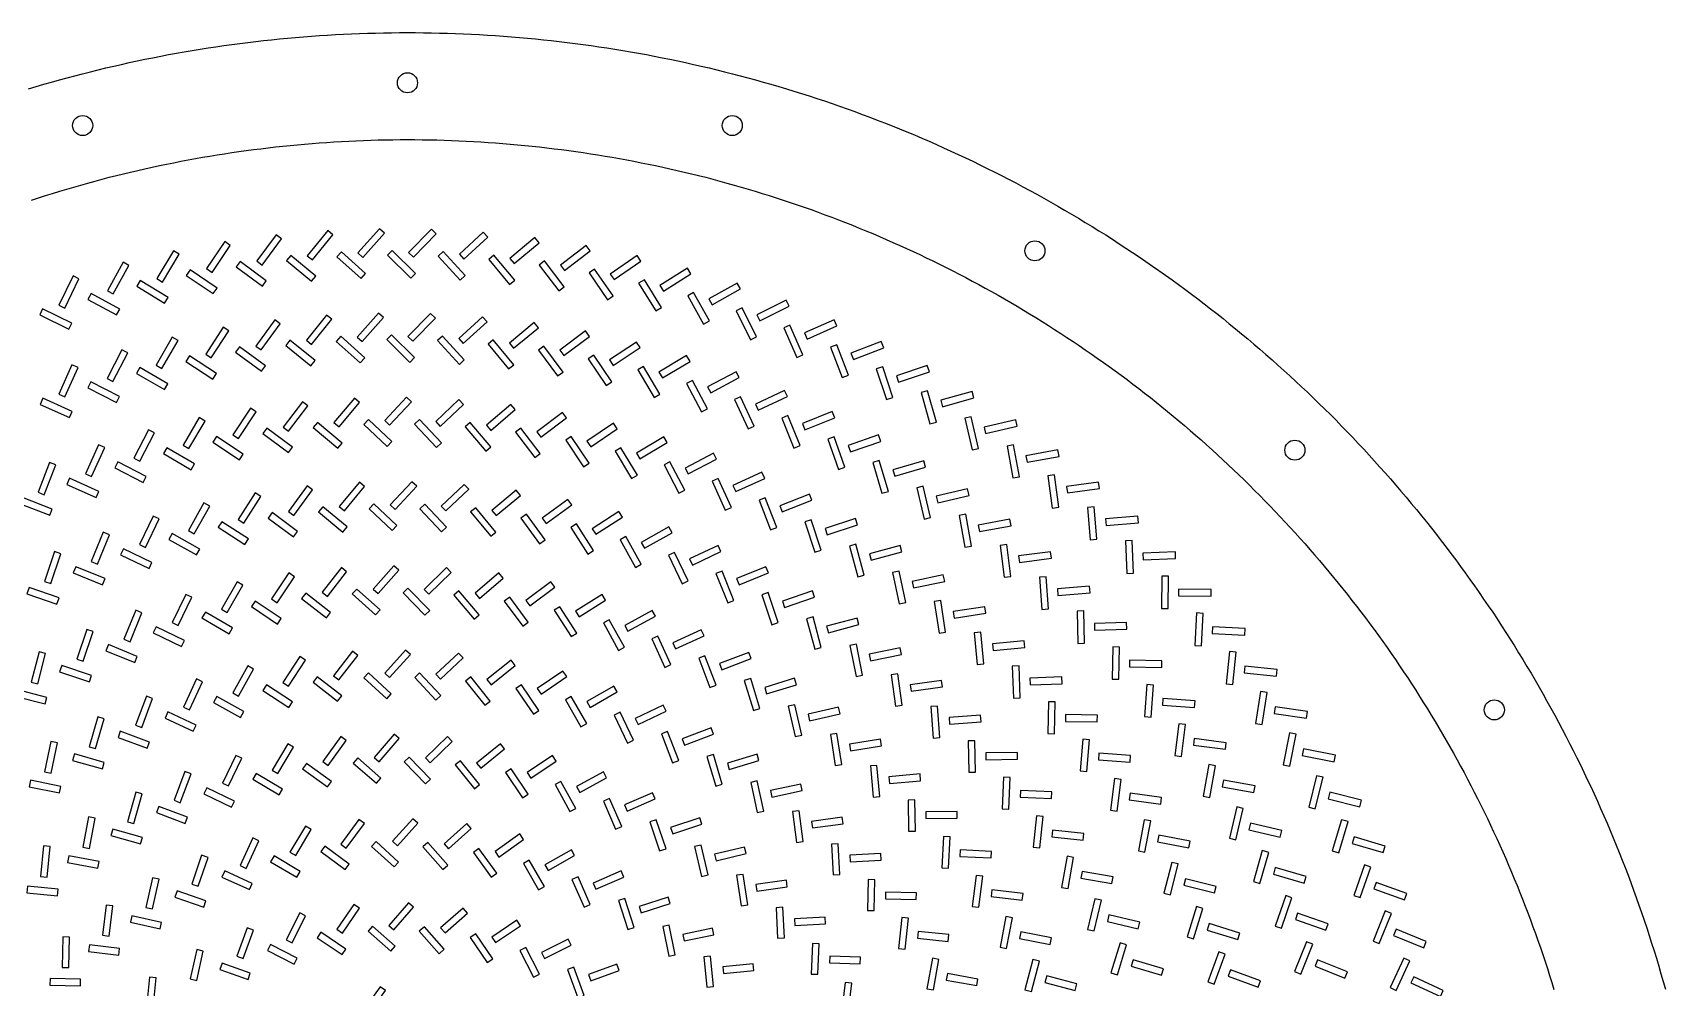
# Model space of a CAD drawing. Header units: millimetres. Extents: x -195 to 195, y -195 to 195.
# Drawn here: x -56 to 187.9, y 52.3 to 195 of the extents above; entities that cross this region are included whole.
import ezdxf

# ---------------------------------------------------------------- set-up
doc = ezdxf.new("R2010")
doc.units = ezdxf.units.MM
for name, color, linetype in [('NPTH', 9, 'Continuous'), ('OUTLINE', 7, 'Continuous'), ('TOP_CU', 1, 'Continuous'), ('TOP_SLOT', 3, 'Continuous')]:
    doc.layers.add(name, color=color, linetype=linetype)

msp = doc.modelspace()

# ---------------------------------------------------------------- linework, layer by layer
at = {"layer": 'NPTH'}
for centre in [(0, 187.5), (-48.53, 181.11), (48.53, 181.11), (93.75, 162.38), (132.58, 132.58), (162.38, 93.75)]:
    msp.add_circle(centre, 1.5, dxfattribs=at)
at = {"layer": 'OUTLINE'}
msp.add_lwpolyline([(-56.61, 186.6), (-55.46, 186.95), (-54.31, 187.28), (-53.16, 187.61), (-52.01, 187.94), (-50.85, 188.25), (-49.7, 188.56), (-48.54, 188.86), (-47.38, 189.16), (-46.22, 189.44), (-45.06, 189.72), (-43.89, 190), (-42.72, 190.26), (-41.56, 190.52), (-40.39, 190.77), (-39.22, 191.02), (-38.04, 191.25), (-36.87, 191.48), (-35.69, 191.71), (-34.52, 191.92), (-33.34, 192.13), (-32.16, 192.33), (-30.98, 192.52), (-29.8, 192.71), (-28.61, 192.89), (-27.43, 193.06), (-26.24, 193.23), (-25.06, 193.38), (-23.87, 193.53), (-22.68, 193.68), (-21.49, 193.81), (-20.3, 193.94), (-19.11, 194.06), (-17.92, 194.17), (-16.73, 194.28), (-15.54, 194.38), (-14.35, 194.47), (-13.15, 194.56), (-11.96, 194.63), (-10.76, 194.7), (-9.57, 194.77), (-8.37, 194.82), (-7.18, 194.87), (-5.98, 194.91), (-4.79, 194.94), (-3.59, 194.97), (-2.39, 194.99), (-1.2, 195), (0, 195), (1.2, 195), (2.39, 194.99), (3.59, 194.97), (4.79, 194.94), (5.98, 194.91), (7.18, 194.87), (8.37, 194.82), (9.57, 194.77), (10.76, 194.7), (11.96, 194.63), (13.15, 194.56), (14.35, 194.47), (15.54, 194.38), (16.73, 194.28), (17.92, 194.17), (19.11, 194.06), (20.3, 193.94), (21.49, 193.81), (22.68, 193.68), (23.87, 193.53), (25.06, 193.38), (26.24, 193.23), (27.43, 193.06), (28.61, 192.89), (29.8, 192.71), (30.98, 192.52), (32.16, 192.33), (33.34, 192.13), (34.52, 191.92), (35.69, 191.71), (36.87, 191.48), (38.04, 191.25), (39.22, 191.02), (40.39, 190.77), (41.56, 190.52), (42.72, 190.26), (43.89, 190), (45.06, 189.72), (46.22, 189.44), (47.38, 189.16), (48.54, 188.86), (49.7, 188.56), (50.85, 188.25), (52.01, 187.94), (53.16, 187.61), (54.31, 187.28), (55.46, 186.95), (56.61, 186.6), (57.75, 186.25), (58.89, 185.89), (60.03, 185.53), (61.17, 185.16), (62.3, 184.78), (63.44, 184.39), (64.57, 184), (65.69, 183.6), (66.82, 183.19), (67.94, 182.78), (69.06, 182.36), (70.18, 181.93), (71.29, 181.5), (72.41, 181.06), (73.52, 180.61), (74.62, 180.16), (75.73, 179.7), (76.83, 179.23), (77.93, 178.75), (79.02, 178.27), (80.11, 177.78), (81.2, 177.29), (82.29, 176.79), (83.37, 176.28), (84.45, 175.76), (85.53, 175.24), (86.6, 174.71), (87.67, 174.18), (88.74, 173.64), (89.81, 173.09), (90.87, 172.54), (91.92, 171.97), (92.98, 171.41), (94.03, 170.83), (95.07, 170.25), (96.12, 169.67), (97.15, 169.07), (98.19, 168.47), (99.22, 167.87), (100.25, 167.26), (101.27, 166.64), (102.29, 166.01), (103.31, 165.38), (104.32, 164.75), (105.33, 164.1), (106.34, 163.45), (107.34, 162.8), (108.34, 162.14), (109.33, 161.47), (110.32, 160.79), (111.3, 160.11), (112.28, 159.43), (113.26, 158.74), (114.23, 158.04), (115.2, 157.34), (116.16, 156.63), (117.12, 155.91), (118.07, 155.19), (119.02, 154.46), (119.97, 153.73), (120.91, 152.99), (121.85, 152.24), (122.78, 151.49), (123.71, 150.74), (124.63, 149.98), (125.55, 149.21), (126.46, 148.43), (127.37, 147.66), (128.27, 146.87), (129.17, 146.08), (130.06, 145.29), (130.95, 144.49), (131.84, 143.68), (132.72, 142.87), (133.59, 142.05), (134.46, 141.23), (135.32, 140.4), (136.18, 139.57), (137.04, 138.73), (137.89, 137.89), (138.73, 137.04), (139.57, 136.18), (140.4, 135.32), (141.23, 134.46), (142.05, 133.59), (142.87, 132.72), (143.68, 131.84), (144.49, 130.95), (145.29, 130.06), (146.08, 129.17), (146.87, 128.27), (147.66, 127.37), (148.43, 126.46), (149.21, 125.55), (149.98, 124.63), (150.74, 123.71), (151.49, 122.78), (152.24, 121.85), (152.99, 120.91), (153.73, 119.97), (154.46, 119.02), (155.19, 118.07), (155.91, 117.12), (156.63, 116.16), (157.34, 115.2), (158.04, 114.23), (158.74, 113.26), (159.43, 112.28), (160.11, 111.3), (160.79, 110.32), (161.47, 109.33), (162.14, 108.34), (162.8, 107.34), (163.45, 106.34), (164.1, 105.33), (164.75, 104.32), (165.38, 103.31), (166.01, 102.29), (166.64, 101.27), (167.26, 100.25), (167.87, 99.22), (168.47, 98.19), (169.07, 97.15), (169.67, 96.12), (170.25, 95.07), (170.83, 94.03), (171.41, 92.98), (171.97, 91.92), (172.54, 90.87), (173.09, 89.81), (173.64, 88.74), (174.18, 87.67), (174.71, 86.6), (175.24, 85.53), (175.76, 84.45), (176.28, 83.37), (176.79, 82.29), (177.29, 81.2), (177.78, 80.11), (178.27, 79.02), (178.75, 77.93), (179.23, 76.83), (179.7, 75.73), (180.16, 74.62), (180.61, 73.52), (181.06, 72.41), (181.5, 71.29), (181.93, 70.18), (182.36, 69.06), (182.78, 67.94), (183.19, 66.82), (183.6, 65.69), (184, 64.57), (184.39, 63.44), (184.78, 62.3), (185.16, 61.17), (185.53, 60.03), (185.89, 58.89), (186.25, 57.75), (186.6, 56.61), (186.95, 55.46), (187.28, 54.31), (187.61, 53.16), (187.94, 52.01)], dxfattribs=at)
at = {"layer": 'TOP_CU'}
msp.add_lwpolyline([(-56.15, 169.97), (-55.11, 170.31), (-54.06, 170.64), (-53.01, 170.97), (-51.96, 171.29), (-50.91, 171.61), (-49.86, 171.92), (-48.8, 172.22), (-47.74, 172.52), (-46.68, 172.81), (-45.62, 173.09), (-44.56, 173.37), (-43.49, 173.64), (-42.43, 173.9), (-41.36, 174.16), (-40.29, 174.41), (-39.22, 174.65), (-38.15, 174.89), (-37.07, 175.12), (-36, 175.34), (-34.92, 175.56), (-33.84, 175.77), (-32.76, 175.98), (-31.68, 176.17), (-30.6, 176.36), (-29.52, 176.55), (-28.44, 176.73), (-27.35, 176.9), (-26.26, 177.06), (-25.18, 177.22), (-24.09, 177.37), (-23, 177.52), (-21.91, 177.65), (-20.82, 177.78), (-19.73, 177.91), (-18.64, 178.03), (-17.55, 178.14), (-16.45, 178.24), (-15.36, 178.34), (-14.26, 178.43), (-13.17, 178.51), (-12.07, 178.59), (-10.98, 178.66), (-9.88, 178.73), (-8.78, 178.78), (-7.69, 178.83), (-6.59, 178.88), (-5.49, 178.92), (-4.39, 178.95), (-3.29, 178.97), (-2.2, 178.99), (-1.1, 179), (0, 179), (1.1, 179), (2.2, 178.99), (3.29, 178.97), (4.39, 178.95), (5.49, 178.92), (6.59, 178.88), (7.69, 178.83), (8.78, 178.78), (9.88, 178.73), (10.98, 178.66), (12.07, 178.59), (13.17, 178.51), (14.26, 178.43), (15.36, 178.34), (16.45, 178.24), (17.55, 178.14), (18.64, 178.03), (19.73, 177.91), (20.82, 177.78), (21.91, 177.65), (23, 177.52), (24.09, 177.37), (25.18, 177.22), (26.26, 177.06), (27.35, 176.9), (28.44, 176.73), (29.52, 176.55), (30.6, 176.36), (31.68, 176.17), (32.76, 175.98), (33.84, 175.77), (34.92, 175.56), (36, 175.34), (37.07, 175.12), (38.15, 174.89), (39.22, 174.65), (40.29, 174.41), (41.36, 174.16), (42.43, 173.9), (43.49, 173.64), (44.56, 173.37), (45.62, 173.09), (46.68, 172.81), (47.74, 172.52), (48.8, 172.22), (49.86, 171.92), (50.91, 171.61), (51.96, 171.29), (53.01, 170.97), (54.06, 170.64), (55.11, 170.31), (56.15, 169.97), (57.19, 169.62), (58.23, 169.26), (59.27, 168.9), (60.3, 168.54), (61.34, 168.16), (62.37, 167.78), (63.4, 167.4), (64.42, 167.01), (65.44, 166.61), (66.47, 166.2), (67.48, 165.79), (68.5, 165.37), (69.51, 164.95), (70.52, 164.52), (71.53, 164.09), (72.54, 163.64), (73.54, 163.2), (74.54, 162.74), (75.54, 162.28), (76.53, 161.81), (77.52, 161.34), (78.51, 160.86), (79.5, 160.38), (80.48, 159.89), (81.46, 159.39), (82.44, 158.89), (83.41, 158.38), (84.38, 157.86), (85.35, 157.34), (86.31, 156.82), (87.27, 156.28), (88.23, 155.75), (89.18, 155.2), (90.13, 154.65), (91.08, 154.1), (92.02, 153.53), (92.96, 152.97), (93.9, 152.39), (94.83, 151.81), (95.76, 151.23), (96.69, 150.64), (97.61, 150.04), (98.53, 149.44), (99.45, 148.83), (100.36, 148.22), (101.27, 147.6), (102.17, 146.98), (103.07, 146.35), (103.97, 145.71), (104.86, 145.07), (105.75, 144.43), (106.63, 143.77), (107.51, 143.12), (108.39, 142.45), (109.26, 141.79), (110.13, 141.11), (110.99, 140.44), (111.85, 139.75), (112.71, 139.06), (113.56, 138.37), (114.4, 137.67), (115.25, 136.96), (116.08, 136.26), (116.92, 135.54), (117.75, 134.82), (118.57, 134.1), (119.39, 133.37), (120.21, 132.63), (121.02, 131.89), (121.83, 131.15), (122.63, 130.4), (123.43, 129.64), (124.22, 128.88), (125.01, 128.12), (125.79, 127.35), (126.57, 126.57), (127.35, 125.79), (128.12, 125.01), (128.88, 124.22), (129.64, 123.43), (130.4, 122.63), (131.15, 121.83), (131.89, 121.02), (132.63, 120.21), (133.37, 119.39), (134.1, 118.57), (134.82, 117.75), (135.54, 116.92), (136.26, 116.08), (136.96, 115.25), (137.67, 114.4), (138.37, 113.56), (139.06, 112.71), (139.75, 111.85), (140.44, 110.99), (141.11, 110.13), (141.79, 109.26), (142.45, 108.39), (143.12, 107.51), (143.77, 106.63), (144.43, 105.75), (145.07, 104.86), (145.71, 103.97), (146.35, 103.07), (146.98, 102.17), (147.6, 101.27), (148.22, 100.36), (148.83, 99.45), (149.44, 98.53), (150.04, 97.61), (150.64, 96.69), (151.23, 95.76), (151.81, 94.83), (152.39, 93.9), (152.97, 92.96), (153.53, 92.02), (154.1, 91.08), (154.65, 90.13), (155.2, 89.18), (155.75, 88.23), (156.28, 87.27), (156.82, 86.31), (157.34, 85.35), (157.86, 84.38), (158.38, 83.41), (158.89, 82.44), (159.39, 81.46), (159.89, 80.48), (160.38, 79.5), (160.86, 78.51), (161.34, 77.52), (161.81, 76.53), (162.28, 75.54), (162.74, 74.54), (163.2, 73.54), (163.64, 72.54), (164.09, 71.53), (164.52, 70.52), (164.95, 69.51), (165.37, 68.5), (165.79, 67.48), (166.2, 66.47), (166.61, 65.44), (167.01, 64.42), (167.4, 63.4), (167.78, 62.37), (168.16, 61.34), (168.54, 60.3), (168.9, 59.27), (169.26, 58.23), (169.62, 57.19), (169.97, 56.15), (170.31, 55.11), (170.64, 54.06), (170.97, 53.01), (171.29, 51.96)], dxfattribs=at)
at = {"layer": 'TOP_SLOT'}
for points in [[(-26.49, 163.2), (-27.31, 163.76), (-30.03, 159.72), (-29.2, 159.16)], [(-18.83, 164.17), (-19.63, 164.76), (-22.53, 160.86), (-21.73, 160.26)], [(-11.13, 164.77), (-11.9, 165.41), (-14.99, 161.64), (-14.21, 161.01)], [(-3.41, 165.02), (-4.16, 165.69), (-7.41, 162.07), (-6.67, 161.4)], [(4.3, 164.9), (3.59, 165.61), (0.17, 162.15), (0.88, 161.45)], [(12.01, 164.43), (11.33, 165.16), (7.75, 161.87), (8.43, 161.13)], [(19.69, 163.59), (19.04, 164.36), (15.31, 161.24), (15.96, 160.47)], [(-34.09, 161.88), (-34.95, 162.4), (-37.47, 158.24), (-36.62, 157.72)], [(-17.45, 161.69), (-18.08, 160.92), (-14.32, 157.83), (-13.68, 158.61)], [(-9.87, 162.23), (-10.54, 161.49), (-6.92, 158.24), (-6.25, 158.98)], [(-2.27, 162.42), (-2.97, 161.71), (0.48, 158.29), (1.19, 159)], [(5.33, 162.26), (4.59, 161.58), (7.88, 158), (8.62, 158.68)], [(12.91, 161.74), (12.14, 161.1), (15.26, 157.37), (16.03, 158.01)], [(27.31, 162.4), (26.71, 163.19), (22.84, 160.25), (23.44, 159.45)], [(34.88, 160.85), (34.31, 161.67), (30.3, 158.91), (30.87, 158.09)], [(-49.08, 158.18), (-49.97, 158.62), (-52.1, 154.24), (-51.21, 153.8)], [(-41.63, 160.2), (-42.5, 160.68), (-44.84, 156.41), (-43.96, 155.93)], [(-32.49, 159.54), (-33.05, 158.71), (-29.01, 155.99), (-28.45, 156.82)], [(-24.99, 160.79), (-25.59, 159.99), (-21.68, 157.08), (-21.09, 157.89)], [(20.45, 160.86), (19.66, 160.26), (22.6, 156.39), (23.4, 156.99)], [(27.95, 159.64), (27.13, 159.07), (29.89, 155.06), (30.71, 155.63)], [(42.36, 158.94), (41.83, 159.79), (37.7, 157.22), (38.23, 156.37)], [(-39.92, 157.94), (-40.43, 157.09), (-36.28, 154.56), (-35.76, 155.42)], [(35.39, 158.06), (34.54, 157.53), (37.11, 153.4), (37.96, 153.93)], [(42.74, 156.13), (41.87, 155.64), (44.24, 151.4), (45.11, 151.89)], [(49.74, 156.69), (49.25, 157.56), (45.01, 155.19), (45.5, 154.32)], [(-54.51, 153.72), (-54.95, 152.82), (-50.57, 150.69), (-50.13, 151.59)], [(-47.26, 156), (-47.74, 155.12), (-43.47, 152.79), (-42.99, 153.67)], [(49.99, 153.86), (49.1, 153.42), (51.27, 149.07), (52.16, 149.51)], [(57.01, 154.09), (56.57, 154.99), (52.22, 152.82), (52.66, 151.92)], [(-19.02, 151.47), (-19.83, 152.06), (-22.65, 148.15), (-21.84, 147.56)], [(-11.31, 152.14), (-12.09, 152.76), (-15.11, 149.01), (-14.33, 148.38)], [(-3.57, 152.41), (-4.32, 153.08), (-7.52, 149.48), (-6.78, 148.81)], [(4.17, 152.3), (3.45, 153), (0.07, 149.57), (0.78, 148.87)], [(11.89, 151.79), (11.21, 152.52), (7.66, 149.27), (8.33, 148.53)], [(19.57, 150.88), (18.94, 151.66), (15.22, 148.59), (15.86, 147.82)], [(57.13, 151.26), (56.21, 150.85), (58.18, 146.41), (59.09, 146.81)], [(64.15, 151.16), (63.75, 152.07), (59.3, 150.11), (59.71, 149.19)], [(-34.28, 148.97), (-35.15, 149.47), (-37.57, 145.3), (-36.7, 144.8)], [(-26.68, 150.41), (-27.52, 150.96), (-30.14, 146.91), (-29.31, 146.37)], [(-17.56, 149), (-18.19, 148.22), (-14.43, 145.2), (-13.81, 145.98)], [(-9.98, 149.6), (-10.64, 148.85), (-7.05, 145.64), (-6.38, 146.39)], [(-2.38, 149.81), (-3.08, 149.1), (0.35, 145.71), (1.06, 146.42)], [(5.23, 149.63), (4.49, 148.96), (7.75, 145.41), (8.48, 146.08)], [(12.82, 149.07), (12.04, 148.44), (15.11, 144.72), (15.88, 145.36)], [(27.2, 149.59), (26.61, 150.4), (22.74, 147.52), (23.34, 146.72)], [(71.15, 147.89), (70.79, 148.82), (66.25, 147.07), (66.62, 146.14)], [(-41.8, 147.14), (-42.69, 147.6), (-44.89, 143.31), (-44.01, 142.85)], [(-32.59, 146.66), (-33.13, 145.82), (-29.09, 143.19), (-28.54, 144.03)], [(-25.1, 148.02), (-25.69, 147.21), (-21.79, 144.38), (-21.2, 145.19)], [(20.36, 148.13), (19.56, 147.53), (22.44, 143.67), (23.24, 144.26)], [(27.85, 146.8), (27.02, 146.24), (29.7, 142.24), (30.53, 142.79)], [(34.76, 147.92), (34.2, 148.75), (30.2, 146.07), (30.75, 145.24)], [(42.22, 145.85), (41.71, 146.71), (37.57, 144.25), (38.08, 143.39)], [(64.14, 148.32), (63.2, 147.96), (64.96, 143.42), (65.89, 143.78)], [(-49.22, 144.93), (-50.13, 145.35), (-52.11, 140.95), (-51.2, 140.54)], [(-39.99, 144.92), (-40.49, 144.05), (-36.32, 141.64), (-35.82, 142.5)], [(35.27, 145.09), (34.41, 144.58), (36.87, 140.44), (37.73, 140.96)], [(49.57, 143.42), (49.1, 144.3), (44.84, 142.05), (45.31, 141.16)], [(71, 145.05), (70.05, 144.74), (71.59, 140.13), (72.54, 140.44)], [(77.98, 144.29), (77.67, 145.24), (73.06, 143.71), (73.37, 142.76)], [(-47.3, 142.81), (-47.76, 141.92), (-43.47, 139.72), (-43.01, 140.61)], [(42.58, 143.01), (41.7, 142.54), (43.95, 138.29), (44.83, 138.75)], [(56.78, 140.61), (56.35, 141.51), (51.99, 139.48), (52.41, 138.57)], [(-54.49, 140.33), (-54.9, 139.42), (-50.51, 137.44), (-50.1, 138.35)], [(-14.9, 139.22), (-15.7, 139.82), (-18.56, 136), (-17.76, 135.4)], [(-7.15, 139.72), (-7.92, 140.37), (-10.99, 136.71), (-10.22, 136.06)], [(0.61, 139.79), (-0.12, 140.48), (-3.39, 136.99), (-2.66, 136.31)], [(8.36, 139.43), (7.67, 140.16), (4.22, 136.86), (4.91, 136.14)], [(16.08, 138.64), (15.43, 139.4), (11.8, 136.3), (12.45, 135.54)], [(49.78, 140.56), (48.88, 140.13), (50.91, 135.77), (51.82, 136.19)], [(77.7, 141.47), (76.74, 141.2), (78.06, 136.52), (79.02, 136.79)], [(84.64, 140.38), (84.37, 141.34), (79.69, 140.03), (79.96, 139.06)], [(-30.25, 136.94), (-31.11, 137.45), (-33.52, 133.33), (-32.66, 132.82)], [(-22.6, 138.29), (-23.44, 138.85), (-26.08, 134.87), (-25.25, 134.32)], [(-13.44, 136.72), (-14.08, 135.95), (-10.42, 132.88), (-9.78, 133.65)], [(-5.84, 137.14), (-6.52, 136.41), (-3.04, 133.15), (-2.35, 133.88)], [(1.78, 137.14), (1.06, 136.45), (4.35, 133), (5.08, 133.69)], [(9.38, 136.72), (8.62, 136.07), (11.72, 132.44), (12.48, 133.09)], [(23.75, 137.43), (23.14, 138.22), (19.34, 135.33), (19.95, 134.53)], [(31.33, 135.78), (30.77, 136.61), (26.82, 133.93), (27.38, 133.1)], [(56.85, 137.74), (55.92, 137.36), (57.73, 132.9), (58.66, 133.28)], [(63.84, 137.43), (63.46, 138.36), (59, 136.55), (59.37, 135.62)], [(84.22, 137.57), (83.25, 137.35), (84.35, 132.61), (85.32, 132.84)], [(91.11, 136.16), (90.88, 137.13), (86.15, 136.04), (86.37, 135.06)], [(-37.8, 135.17), (-38.69, 135.62), (-40.88, 131.38), (-39.99, 130.92)], [(-28.52, 134.61), (-29.07, 133.78), (-25.09, 131.14), (-24.54, 131.97)], [(-21.01, 135.87), (-21.61, 135.07), (-17.78, 132.21), (-17.18, 133.01)], [(16.95, 135.87), (16.16, 135.27), (19.05, 131.47), (19.85, 132.08)], [(24.46, 134.61), (23.64, 134.05), (26.31, 130.1), (27.14, 130.66)], [(38.81, 133.72), (38.3, 134.58), (34.21, 132.12), (34.72, 131.27)], [(63.76, 134.56), (62.82, 134.24), (64.39, 129.69), (65.34, 130.02)], [(70.72, 133.9), (70.4, 134.85), (65.85, 133.27), (66.18, 132.32)], [(-45.24, 132.98), (-46.16, 133.38), (-48.11, 129.03), (-47.19, 128.62)], [(-35.95, 132.93), (-36.45, 132.07), (-32.34, 129.65), (-31.83, 130.52)], [(31.89, 132.93), (31.04, 132.42), (33.49, 128.33), (34.35, 128.84)], [(46.17, 131.24), (45.7, 132.13), (41.48, 129.91), (41.95, 129.02)], [(90.56, 133.38), (89.58, 133.2), (90.45, 128.42), (91.43, 128.59)], [(97.37, 131.64), (97.19, 132.62), (92.41, 131.75), (92.59, 130.77)], [(-52.56, 130.38), (-53.49, 130.74), (-55.2, 126.28), (-54.26, 125.92)], [(-43.27, 130.85), (-43.73, 129.96), (-39.48, 127.77), (-39.03, 128.66)], [(39.22, 130.84), (38.33, 130.38), (40.55, 126.16), (41.44, 126.62)], [(70.5, 131.04), (69.54, 130.76), (70.89, 126.14), (71.85, 126.42)], [(77.42, 130.02), (77.14, 130.99), (72.52, 129.64), (72.8, 128.68)], [(-50.47, 128.37), (-50.88, 127.45), (-46.52, 125.5), (-46.11, 126.42)], [(-14.18, 126.64), (-14.98, 127.23), (-17.78, 123.42), (-16.97, 122.83)], [(-6.41, 127.14), (-7.17, 127.78), (-10.2, 124.15), (-9.43, 123.51)], [(1.38, 127.18), (0.65, 127.86), (-2.59, 124.42), (-1.86, 123.73)], [(9.16, 126.73), (8.47, 127.46), (5.03, 124.22), (5.71, 123.49)], [(46.41, 128.35), (45.5, 127.93), (47.48, 123.59), (48.39, 124.01)], [(53.38, 128.36), (52.96, 129.27), (48.62, 127.29), (49.04, 126.38)], [(77.06, 127.18), (76.08, 126.95), (77.19, 122.26), (78.16, 122.49)], [(96.69, 128.88), (95.7, 128.75), (96.34, 123.93), (97.33, 124.07)], [(103.41, 126.83), (103.27, 127.82), (98.46, 127.17), (98.59, 126.18)], [(-57.52, 125.49), (-57.88, 124.55), (-53.42, 122.85), (-53.06, 123.78)], [(-29.55, 124.21), (-30.43, 124.69), (-32.74, 120.57), (-31.87, 120.08)], [(-21.9, 125.66), (-22.74, 126.2), (-25.3, 122.22), (-24.46, 121.68)], [(-5.03, 124.54), (-5.72, 123.81), (-2.28, 120.57), (-1.59, 121.3)], [(2.59, 124.49), (1.86, 123.81), (5.1, 120.36), (5.83, 121.05)], [(16.89, 125.81), (16.25, 126.58), (12.62, 123.56), (13.26, 122.79)], [(24.56, 124.41), (23.97, 125.22), (20.15, 122.43), (20.74, 121.62)], [(53.46, 125.45), (52.53, 125.09), (54.26, 120.65), (55.19, 121.01)], [(60.41, 125.08), (60.05, 126.01), (55.61, 124.27), (55.97, 123.34)], [(83.92, 125.81), (83.69, 126.78), (79, 125.68), (79.23, 124.7)], [(-37.1, 122.29), (-38, 122.73), (-40.06, 118.47), (-39.16, 118.03)], [(-20.22, 123.24), (-20.82, 122.43), (-17.01, 119.63), (-16.41, 120.44)], [(-12.65, 124.12), (-13.29, 123.35), (-9.66, 120.33), (-9.02, 121.1)], [(10.2, 123.98), (9.43, 123.34), (12.45, 119.7), (13.22, 120.34)], [(17.77, 123), (16.96, 122.41), (19.75, 118.59), (20.56, 119.18)], [(32.12, 122.55), (31.58, 123.39), (27.6, 120.84), (28.14, 120)], [(60.33, 122.17), (59.38, 121.86), (60.87, 117.33), (61.82, 117.64)], [(67.25, 121.41), (66.94, 122.36), (62.41, 120.87), (62.72, 119.92)], [(83.4, 122.99), (82.42, 122.81), (83.28, 118.07), (84.27, 118.25)], [(90.18, 121.27), (90, 122.25), (85.27, 121.39), (85.45, 120.4)], [(102.6, 124.11), (101.6, 124.02), (102.02, 119.18), (103.02, 119.27)], [(109.21, 121.74), (109.13, 122.73), (104.28, 122.32), (104.37, 121.32)], [(-44.52, 119.92), (-45.44, 120.3), (-47.24, 115.93), (-46.31, 115.55)], [(-35.14, 120.1), (-35.63, 119.22), (-31.51, 116.91), (-31.02, 117.78)], [(-27.73, 121.89), (-28.27, 121.05), (-24.3, 118.49), (-23.76, 119.33)], [(25.26, 121.55), (24.41, 121.01), (26.96, 117.04), (27.8, 117.58)], [(32.64, 119.65), (31.77, 119.17), (34.07, 115.04), (34.94, 115.53)], [(39.55, 120.23), (39.07, 121.1), (34.94, 118.8), (35.43, 117.93)], [(-51.78, 117.1), (-52.72, 117.43), (-54.25, 112.95), (-53.3, 112.63)], [(-42.43, 117.85), (-42.87, 116.95), (-38.61, 114.89), (-38.17, 115.79)], [(39.9, 117.3), (39, 116.87), (41.04, 112.61), (41.94, 113.04)], [(46.83, 117.45), (46.4, 118.35), (42.14, 116.31), (42.57, 115.41)], [(67.01, 118.51), (66.04, 118.25), (67.27, 113.65), (68.24, 113.9)], [(73.88, 117.36), (73.62, 118.33), (69.01, 117.1), (69.27, 116.13)], [(89.53, 118.47), (88.54, 118.34), (89.16, 113.57), (90.15, 113.7)], [(96.21, 116.41), (96.08, 117.4), (91.31, 116.78), (91.44, 115.79)], [(108.28, 119.06), (107.28, 119.02), (107.47, 114.16), (108.47, 114.2)], [(114.77, 116.38), (114.73, 117.38), (109.88, 117.19), (109.92, 116.19)], [(-49.57, 115.16), (-49.95, 114.24), (-45.57, 112.44), (-45.19, 113.37)], [(-9.09, 114.41), (-9.88, 115.02), (-12.75, 111.33), (-11.96, 110.71)], [(-1.27, 114.62), (-2.02, 115.29), (-5.13, 111.8), (-4.39, 111.13)], [(6.55, 114.31), (5.85, 115.02), (2.5, 111.75), (3.2, 111.04)], [(53.93, 114.23), (53.55, 115.16), (49.17, 113.38), (49.55, 112.46)], [(-24.59, 112.38), (-25.46, 112.88), (-27.8, 108.83), (-26.94, 108.33)], [(-16.87, 113.66), (-17.7, 114.22), (-20.32, 110.33), (-19.49, 109.78)], [(14.32, 113.46), (13.67, 114.22), (10.11, 111.19), (10.76, 110.42)], [(22.02, 112.08), (21.43, 112.88), (17.66, 110.1), (18.26, 109.29)], [(47, 114.51), (46.07, 114.13), (47.85, 109.76), (48.77, 110.13)], [(73.47, 114.48), (72.49, 114.28), (73.47, 109.61), (74.44, 109.81)], [(80.27, 112.95), (80.06, 113.93), (75.39, 112.96), (75.6, 111.98)], [(95.41, 113.65), (94.42, 113.57), (94.79, 108.78), (95.79, 108.85)], [(101.98, 111.25), (101.9, 112.25), (97.1, 111.87), (97.18, 110.87)], [(113.71, 113.74), (112.71, 113.75), (112.67, 108.89), (113.67, 108.89)], [(-56.53, 112.05), (-56.85, 111.1), (-52.37, 109.57), (-52.05, 110.52)], [(-32.2, 110.58), (-33.1, 111.02), (-35.17, 106.82), (-34.27, 106.38)], [(-22.75, 110.02), (-23.31, 109.2), (-19.43, 106.58), (-18.87, 107.41)], [(-15.2, 111.18), (-15.81, 110.39), (-12.12, 107.52), (-11.5, 108.31)], [(-7.58, 111.82), (-8.25, 111.08), (-4.76, 107.96), (-4.09, 108.7)], [(0.06, 111.94), (-0.66, 111.24), (2.61, 107.89), (3.33, 108.59)], [(7.69, 111.54), (6.93, 110.89), (9.96, 107.33), (10.72, 107.98)], [(15.27, 110.62), (14.47, 110.02), (17.25, 106.26), (18.05, 106.86)], [(29.61, 110.17), (29.07, 111.01), (25.13, 108.5), (25.67, 107.65)], [(53.91, 111.28), (52.96, 110.97), (54.46, 106.49), (55.41, 106.81)], [(60.81, 110.58), (60.49, 111.53), (56.01, 110.03), (56.33, 109.08)], [(79.7, 110.1), (78.71, 109.95), (79.42, 105.24), (80.41, 105.38)], [(120.07, 110.76), (120.08, 111.76), (115.22, 111.8), (115.21, 110.8)], [(-39.67, 108.27), (-40.6, 108.65), (-42.37, 104.32), (-41.45, 103.94)], [(-30.2, 108.36), (-30.71, 107.49), (-26.65, 105.14), (-26.15, 106.01)], [(22.78, 109.18), (21.93, 108.64), (24.45, 104.7), (25.29, 105.24)], [(37.05, 107.75), (36.57, 108.63), (32.46, 106.39), (32.94, 105.51)], [(60.61, 107.64), (59.64, 107.38), (60.87, 102.82), (61.83, 103.08)], [(67.45, 106.51), (67.19, 107.48), (62.63, 106.25), (62.89, 105.29)], [(86.4, 108.19), (86.25, 109.18), (81.53, 108.47), (81.68, 107.48)], [(101.04, 108.54), (100.04, 108.51), (100.17, 103.7), (101.17, 103.73)], [(118.89, 108.18), (117.89, 108.24), (117.62, 103.39), (118.62, 103.33)], [(-46.97, 105.46), (-47.92, 105.78), (-49.4, 101.33), (-48.45, 101.02)], [(-37.53, 106.19), (-37.97, 105.29), (-33.77, 103.22), (-33.33, 104.12)], [(30.16, 107.23), (29.29, 106.75), (31.53, 102.64), (32.41, 103.12)], [(44.31, 104.83), (43.89, 105.74), (39.64, 103.78), (40.06, 102.87)], [(85.67, 105.37), (84.68, 105.28), (85.12, 100.53), (86.12, 100.63)], [(107.48, 105.8), (107.45, 106.8), (102.64, 106.67), (102.67, 105.67)], [(125.1, 104.9), (125.16, 105.9), (120.3, 106.17), (120.25, 105.17)], [(-44.69, 103.53), (-45.07, 102.6), (-40.74, 100.82), (-40.36, 101.75)], [(-7.4, 101.89), (-8.19, 102.51), (-11.04, 98.85), (-10.25, 98.24)], [(0.47, 102.01), (-0.27, 102.68), (-3.4, 99.26), (-2.66, 98.58)], [(37.4, 104.78), (36.49, 104.36), (38.45, 100.11), (39.36, 100.53)], [(67.07, 103.59), (66.09, 103.39), (67.03, 98.76), (68.01, 98.96)], [(73.83, 102.04), (73.63, 103.02), (69, 102.08), (69.2, 101.1)], [(92.25, 103.09), (92.16, 104.09), (87.41, 103.64), (87.51, 102.65)], [(106.4, 103.14), (105.4, 103.16), (105.29, 98.35), (106.28, 98.33)], [(123.8, 102.38), (122.8, 102.48), (122.3, 97.65), (123.3, 97.55)], [(-54.06, 102.16), (-55.03, 102.41), (-56.2, 97.88), (-55.24, 97.63)], [(-51.66, 100.39), (-51.97, 99.44), (-47.53, 97.96), (-47.21, 98.91)], [(-22.98, 99.86), (-23.85, 100.35), (-26.11, 96.3), (-25.24, 95.81)], [(-15.23, 101.18), (-16.06, 101.73), (-18.62, 97.87), (-17.79, 97.31)], [(8.32, 101.51), (7.63, 102.24), (4.25, 99.07), (4.94, 98.34)], [(16.1, 100.41), (15.48, 101.19), (11.87, 98.29), (12.49, 97.51)], [(44.45, 101.84), (43.52, 101.48), (45.18, 97.11), (46.11, 97.46)], [(51.35, 101.41), (50.99, 102.35), (46.62, 100.69), (46.97, 99.75)], [(91.37, 100.32), (90.37, 100.28), (90.55, 95.52), (91.55, 95.56)], [(112.69, 100.08), (112.72, 101.08), (107.9, 101.19), (107.88, 100.19)], [(129.85, 98.81), (129.95, 99.8), (125.12, 100.3), (125.01, 99.31)], [(-30.61, 97.95), (-31.52, 98.37), (-33.46, 94.16), (-32.55, 93.74)], [(-13.48, 98.68), (-14.09, 97.89), (-10.44, 95.04), (-9.82, 95.83)], [(-5.84, 99.27), (-6.52, 98.53), (-3.09, 95.41), (-2.42, 96.15)], [(1.82, 99.27), (1.09, 98.59), (4.26, 95.21), (4.99, 95.89)], [(9.45, 98.68), (8.67, 98.05), (11.57, 94.44), (12.35, 95.07)], [(23.79, 98.72), (23.22, 99.54), (19.4, 96.93), (19.96, 96.1)], [(51.29, 98.42), (50.33, 98.13), (51.68, 93.65), (52.64, 93.94)], [(58.13, 97.52), (57.84, 98.47), (53.37, 97.12), (53.66, 96.17)], [(73.27, 99.14), (72.28, 99.01), (72.93, 94.33), (73.92, 94.47)], [(79.92, 97.18), (79.78, 98.17), (75.11, 97.52), (75.25, 96.53)], [(97.81, 97.67), (97.78, 98.67), (93.01, 98.49), (93.05, 97.5)], [(-58.39, 96.78), (-58.64, 95.81), (-54.11, 94.64), (-53.86, 95.61)], [(-38.07, 95.47), (-39, 95.81), (-40.62, 91.47), (-39.68, 91.12)], [(-28.5, 95.75), (-28.99, 94.88), (-24.94, 92.62), (-24.45, 93.5)], [(-21.04, 97.51), (-21.6, 96.67), (-17.73, 94.11), (-17.18, 94.94)], [(17.02, 97.5), (16.19, 96.94), (18.81, 93.11), (19.63, 93.68)], [(24.47, 95.74), (23.61, 95.24), (25.92, 91.23), (26.78, 91.73)], [(31.31, 96.43), (30.81, 97.3), (26.8, 94.99), (27.3, 94.12)], [(111.48, 97.47), (110.48, 97.55), (110.12, 92.75), (111.11, 92.67)], [(117.6, 94.09), (117.68, 95.09), (112.88, 95.45), (112.8, 94.46)], [(128.43, 96.35), (127.44, 96.5), (126.71, 91.7), (127.7, 91.55)], [(-35.8, 93.44), (-36.21, 92.53), (-32.01, 90.59), (-31.59, 91.49)], [(31.77, 93.41), (30.87, 92.98), (32.86, 88.8), (33.76, 89.23)], [(38.64, 93.57), (38.21, 94.47), (34.03, 92.48), (34.46, 91.57)], [(57.87, 94.53), (56.89, 94.31), (57.94, 89.75), (58.91, 89.97)], [(64.64, 93.17), (64.41, 94.14), (59.86, 93.1), (60.08, 92.13)], [(79.19, 94.33), (78.19, 94.25), (78.55, 89.54), (79.55, 89.62)], [(85.7, 91.96), (85.63, 92.95), (80.92, 92.59), (80.99, 91.6)], [(96.78, 94.95), (95.78, 94.97), (95.69, 90.21), (96.69, 90.19)], [(103.06, 91.95), (103.08, 92.95), (98.31, 93.04), (98.3, 92.04)], [(134.3, 92.5), (134.45, 93.49), (129.65, 94.21), (129.5, 93.23)], [(-45.31, 92.42), (-46.27, 92.69), (-47.55, 88.24), (-46.59, 87.96)], [(-42.9, 90.57), (-43.24, 89.63), (-38.9, 88.01), (-38.55, 88.95)], [(38.86, 90.52), (37.93, 90.16), (39.59, 85.84), (40.52, 86.2)], [(45.72, 90.14), (45.37, 91.08), (41.04, 89.41), (41.4, 88.48)], [(116.26, 91.55), (115.27, 91.68), (114.66, 86.91), (115.65, 86.78)], [(132.76, 90.11), (131.78, 90.31), (130.83, 85.54), (131.81, 85.35)], [(-52.31, 88.83), (-53.29, 89.03), (-54.22, 84.48), (-53.24, 84.28)], [(-17.01, 88.19), (-17.87, 88.7), (-20.22, 84.76), (-19.36, 84.25)], [(-9.15, 89.17), (-9.96, 89.75), (-12.65, 86.03), (-11.84, 85.45)], [(-1.23, 89.45), (-1.99, 90.1), (-5, 86.64), (-4.24, 85.98)], [(6.68, 89.03), (5.98, 89.75), (2.68, 86.56), (3.38, 85.84)], [(14.52, 87.91), (13.89, 88.69), (10.32, 85.81), (10.95, 85.03)], [(64.17, 90.21), (63.18, 90.05), (63.9, 85.43), (64.89, 85.59)], [(70.82, 88.38), (70.67, 89.36), (66.05, 88.64), (66.21, 87.65)], [(84.79, 89.15), (83.79, 89.14), (83.86, 84.42), (84.86, 84.43)], [(101.88, 89.29), (100.88, 89.37), (100.52, 84.62), (101.52, 84.54)], [(122.2, 87.86), (122.33, 88.85), (117.55, 89.47), (117.43, 88.47)], [(138.45, 85.99), (138.64, 86.97), (133.88, 87.92), (133.68, 86.94)], [(-49.75, 87.17), (-50.03, 86.2), (-45.57, 84.92), (-45.3, 85.89)], [(-24.75, 86.52), (-25.65, 86.95), (-27.65, 82.82), (-26.74, 82.38)], [(-15.08, 85.74), (-15.66, 84.93), (-11.94, 82.24), (-11.36, 83.05)], [(-7.44, 86.56), (-8.09, 85.8), (-4.63, 82.8), (-3.97, 83.55)], [(0.24, 86.7), (-0.48, 86), (2.71, 82.7), (3.43, 83.4)], [(7.9, 86.16), (7.12, 85.53), (10.01, 81.96), (10.78, 82.59)], [(22.23, 86.1), (21.68, 86.93), (17.87, 84.38), (18.42, 83.55)], [(45.71, 87.09), (44.75, 86.8), (46.07, 82.36), (47.03, 82.65)], [(52.52, 86.18), (52.24, 87.13), (47.8, 85.81), (48.08, 84.86)], [(70.15, 85.45), (69.16, 85.37), (69.56, 80.71), (70.56, 80.8)], [(91.15, 86.38), (91.13, 87.38), (86.41, 87.31), (86.43, 86.31)], [(107.98, 85.94), (108.05, 86.94), (103.3, 87.3), (103.23, 86.3)], [(120.73, 85.4), (119.74, 85.57), (118.89, 80.84), (119.87, 80.66)], [(-56.33, 83.25), (-56.54, 82.27), (-51.99, 81.33), (-51.79, 82.31)], [(-32.31, 84.18), (-33.25, 84.53), (-34.87, 80.24), (-33.94, 79.88)], [(-22.61, 84.25), (-23.12, 83.39), (-19.18, 81.04), (-18.67, 81.9)], [(15.49, 84.94), (14.66, 84.39), (17.21, 80.58), (18.04, 81.13)], [(22.93, 83.06), (22.06, 82.58), (24.26, 78.55), (25.14, 79.03)], [(29.76, 83.61), (29.27, 84.49), (25.25, 82.28), (25.73, 81.41)], [(52.27, 83.13), (51.29, 82.92), (52.26, 78.39), (53.24, 78.6)], [(76.67, 83.17), (76.58, 84.17), (71.92, 83.76), (72.01, 82.77)], [(90.06, 83.64), (89.06, 83.69), (88.84, 78.97), (89.84, 78.92)], [(106.65, 83.35), (105.65, 83.48), (105.03, 78.76), (106.02, 78.63)], [(126.47, 81.41), (126.65, 82.39), (121.91, 83.25), (121.74, 82.26)], [(136.8, 83.67), (135.83, 83.91), (134.65, 79.2), (135.62, 78.96)], [(-39.64, 81.18), (-40.6, 81.45), (-41.85, 77.03), (-40.88, 76.76)], [(-29.98, 82.11), (-30.42, 81.2), (-26.28, 79.21), (-25.85, 80.11)], [(30.18, 80.51), (29.27, 80.11), (31.1, 75.91), (32.02, 76.31)], [(37.03, 80.46), (36.63, 81.37), (32.42, 79.54), (32.82, 78.62)], [(58.99, 81.69), (58.78, 82.67), (54.25, 81.7), (54.46, 80.72)], [(96.23, 80.48), (96.28, 81.48), (91.57, 81.7), (91.52, 80.7)], [(112.55, 79.66), (112.68, 80.65), (107.96, 81.28), (107.83, 80.29)], [(142.28, 79.28), (142.53, 80.25), (137.81, 81.43), (137.57, 80.46)], [(-37.14, 79.32), (-37.49, 78.39), (-33.2, 76.76), (-32.85, 77.69)], [(58.5, 78.68), (57.51, 78.54), (58.12, 73.95), (59.11, 74.09)], [(75.8, 80.3), (74.8, 80.28), (74.88, 75.61), (75.88, 75.63)], [(82.14, 77.57), (82.12, 78.57), (77.45, 78.49), (77.46, 77.49)], [(124.87, 79.02), (123.9, 79.25), (122.8, 74.56), (123.78, 74.33)], [(-46.68, 77.55), (-47.66, 77.74), (-48.51, 73.23), (-47.53, 73.04)], [(-44.02, 75.92), (-44.3, 74.96), (-39.88, 73.71), (-39.61, 74.68)], [(-14.39, 75.88), (-15.25, 76.39), (-17.56, 72.47), (-16.69, 71.96)], [(-6.44, 76.75), (-7.25, 77.35), (-9.94, 73.69), (-9.14, 73.1)], [(1.56, 76.8), (0.82, 77.47), (-2.24, 74.12), (-1.5, 73.44)], [(9.52, 76.01), (8.85, 76.76), (5.46, 73.74), (6.13, 72.99)], [(37.18, 77.33), (36.23, 77.02), (37.68, 72.67), (38.63, 72.99)], [(43.99, 76.67), (43.67, 77.61), (39.32, 76.16), (39.64, 75.21)], [(65.09, 76.72), (64.95, 77.71), (60.36, 77.09), (60.5, 76.1)], [(94.98, 77.81), (93.99, 77.92), (93.47, 73.23), (94.47, 73.12)], [(100.95, 74.27), (101.06, 75.27), (96.36, 75.78), (96.26, 74.79)], [(111.07, 77.16), (110.09, 77.34), (109.2, 72.66), (110.18, 72.47)], [(130.4, 74.74), (130.63, 75.71), (125.95, 76.81), (125.72, 75.83)], [(140.53, 77.05), (139.57, 77.34), (138.17, 72.69), (139.13, 72.4)], [(-53.37, 73.33), (-54.36, 73.42), (-54.82, 68.85), (-53.83, 68.76)], [(-22.2, 74.19), (-23.11, 74.6), (-25, 70.47), (-24.09, 70.05)], [(-12.37, 73.39), (-12.96, 72.58), (-9.3, 69.89), (-8.71, 70.69)], [(-4.69, 74.06), (-5.36, 73.33), (-2, 70.27), (-1.33, 71.01)], [(3.03, 73.94), (2.28, 73.28), (5.3, 69.89), (6.05, 70.55)], [(17.35, 74.4), (16.77, 75.21), (13.08, 72.56), (13.67, 71.75)], [(43.86, 73.54), (42.89, 73.31), (43.94, 68.85), (44.92, 69.08)], [(50.58, 72.27), (50.35, 73.24), (45.89, 72.18), (46.12, 71.21)], [(64.36, 73.75), (63.36, 73.69), (63.62, 69.07), (64.62, 69.13)], [(81.07, 74.77), (80.07, 74.82), (79.83, 70.15), (80.83, 70.1)], [(116.76, 73.14), (116.95, 74.12), (112.27, 75.01), (112.08, 74.03)], [(145.8, 72.41), (146.09, 73.36), (141.43, 74.76), (141.15, 73.8)], [(-50.59, 71.93), (-50.77, 70.95), (-46.26, 70.09), (-46.07, 71.08)], [(-29.8, 71.7), (-30.75, 72.02), (-32.2, 67.71), (-31.25, 67.39)], [(-19.94, 71.92), (-20.44, 71.05), (-16.53, 68.75), (-16.02, 69.61)], [(10.68, 73.02), (9.87, 72.43), (12.52, 68.75), (13.33, 69.33)], [(18.2, 71.3), (17.33, 70.8), (19.58, 66.86), (20.45, 67.35)], [(24.98, 71.98), (24.49, 72.84), (20.54, 70.59), (21.04, 69.73)], [(70.78, 71.28), (70.72, 72.28), (66.1, 72.03), (66.15, 71.03)], [(87.21, 71.61), (87.26, 72.6), (82.59, 72.85), (82.54, 71.85)], [(99.53, 71.68), (98.55, 71.86), (97.74, 67.21), (98.72, 67.03)], [(115.15, 70.72), (114.18, 70.96), (113.02, 66.34), (113.99, 66.1)], [(128.69, 72.43), (127.72, 72.71), (126.39, 68.09), (127.35, 67.81)], [(-37.1, 68.44), (-38.07, 68.66), (-39.08, 64.23), (-38.1, 64.01)], [(-27.31, 69.67), (-27.73, 68.76), (-23.6, 66.88), (-23.18, 67.79)], [(25.5, 68.8), (24.58, 68.4), (26.41, 64.24), (27.32, 64.64)], [(32.31, 68.76), (31.91, 69.68), (27.75, 67.86), (28.16, 66.94)], [(50.17, 69.16), (49.18, 69.02), (49.84, 64.48), (50.83, 64.63)], [(69.82, 68.37), (68.82, 68.4), (68.71, 63.77), (69.71, 63.75)], [(85.95, 68.88), (84.95, 69), (84.39, 64.37), (85.38, 64.24)], [(105.26, 67.79), (105.44, 68.77), (100.79, 69.58), (100.61, 68.59)], [(120.6, 66.39), (120.84, 67.36), (116.22, 68.51), (115.97, 67.54)], [(133.99, 67.87), (134.26, 68.83), (129.64, 70.17), (129.37, 69.21)], [(143.94, 70.26), (143, 70.59), (141.38, 66.01), (142.32, 65.68)], [(-56.77, 67.38), (-56.87, 66.39), (-52.3, 65.93), (-52.2, 66.93)], [(-34.42, 66.68), (-34.74, 65.74), (-30.43, 64.28), (-30.11, 65.23)], [(56.75, 67.29), (56.61, 68.28), (52.07, 67.63), (52.22, 66.64)], [(76.02, 65.41), (76.05, 66.41), (71.42, 66.52), (71.4, 65.52)], [(91.85, 65.3), (91.97, 66.3), (87.33, 66.86), (87.21, 65.87)], [(132.15, 65.66), (131.21, 65.99), (129.63, 61.44), (130.58, 61.12)], [(148.98, 65.37), (149.31, 66.31), (144.74, 67.93), (144.4, 66.99)], [(-44.02, 64.45), (-45.02, 64.57), (-45.56, 60.06), (-44.57, 59.94)], [(-7.19, 64.12), (-8.01, 64.68), (-10.53, 60.95), (-9.71, 60.39)], [(0.92, 64.26), (0.17, 64.92), (-2.79, 61.54), (-2.04, 60.88)], [(8.99, 63.38), (8.33, 64.13), (4.96, 61.15), (5.62, 60.4)], [(32.5, 65.55), (31.54, 65.25), (32.92, 60.92), (33.87, 61.22)], [(39.27, 64.8), (38.96, 65.75), (34.64, 64.37), (34.94, 63.42)], [(56.07, 64.24), (55.07, 64.18), (55.31, 59.61), (56.31, 59.66)], [(103.69, 65.29), (102.72, 65.52), (101.62, 60.93), (102.6, 60.7)], [(118.85, 64.06), (117.9, 64.36), (116.48, 59.81), (117.44, 59.51)], [(147.02, 63.31), (146.1, 63.69), (144.26, 59.19), (145.19, 58.81)], [(-41.18, 62.98), (-41.4, 62.01), (-36.97, 61), (-36.75, 61.98)], [(-23.02, 60.81), (-23.97, 61.15), (-25.49, 56.91), (-24.55, 56.57)], [(-15.21, 62.96), (-16.1, 63.41), (-18.14, 59.4), (-17.25, 58.95)], [(-5.23, 61.41), (-5.89, 60.66), (-2.51, 57.7), (-1.86, 58.45)], [(2.52, 61.33), (1.77, 60.67), (4.75, 57.3), (5.5, 57.96)], [(16.88, 61.49), (16.32, 62.31), (12.6, 59.79), (13.16, 58.96)], [(39.11, 61.58), (38.13, 61.38), (39.04, 56.93), (40.02, 57.13)], [(45.76, 60.12), (45.56, 61.1), (41.12, 60.18), (41.32, 59.21)], [(62.45, 61.78), (62.4, 62.78), (57.82, 62.54), (57.88, 61.54)], [(74.85, 62.59), (73.85, 62.69), (73.38, 58.09), (74.37, 57.99)], [(90.4, 62.67), (89.42, 62.86), (88.54, 58.28), (89.52, 58.09)], [(109.17, 61.04), (109.4, 62.02), (104.81, 63.11), (104.58, 62.14)], [(124.05, 59.43), (124.34, 60.39), (119.79, 61.8), (119.5, 60.84)], [(137.21, 60.84), (137.54, 61.78), (132.99, 63.35), (132.67, 62.41)], [(-50.5, 59.78), (-51.5, 59.8), (-51.59, 55.25), (-50.59, 55.23)], [(-47.53, 58.61), (-47.65, 57.61), (-43.13, 57.07), (-43.01, 58.06)], [(-20.47, 58.67), (-20.92, 57.78), (-16.91, 55.74), (-16.46, 56.64)], [(-12.94, 60.52), (-13.5, 59.69), (-9.77, 57.17), (-9.21, 58)], [(10.21, 60.27), (9.38, 59.71), (11.91, 55.99), (12.74, 56.55)], [(24.47, 58.6), (24.02, 59.5), (20.01, 57.46), (20.46, 56.57)], [(61.5, 58.8), (60.5, 58.83), (60.33, 54.26), (61.33, 54.22)], [(80.8, 59.15), (80.9, 60.15), (76.29, 60.62), (76.19, 59.62)], [(96.04, 58.7), (96.23, 59.68), (91.65, 60.56), (91.46, 59.58)], [(107.45, 58.65), (106.49, 58.94), (105.11, 54.43), (106.07, 54.13)], [(135.27, 58.72), (134.34, 59.1), (132.53, 54.64), (133.46, 54.26)], [(151.83, 58.19), (152.2, 59.11), (147.71, 60.95), (147.33, 60.02)], [(-30.51, 57.7), (-31.48, 57.92), (-32.47, 53.53), (-31.49, 53.31)], [(17.7, 58.24), (16.81, 57.79), (18.84, 53.78), (19.73, 54.24)], [(45.27, 56.93), (44.28, 56.84), (44.71, 52.32), (45.71, 52.42)], [(67.63, 55.78), (67.67, 56.77), (63.09, 56.95), (63.06, 55.95)], [(79.4, 56.43), (78.42, 56.61), (77.59, 52.06), (78.57, 51.88)], [(94.42, 56.17), (93.45, 56.43), (92.25, 51.91), (93.22, 51.66)], [(112.65, 54.07), (112.94, 55.02), (108.43, 56.4), (108.14, 55.45)], [(122.17, 57.21), (121.24, 57.56), (119.57, 53.09), (120.51, 52.74)], [(140.07, 53.64), (140.45, 54.57), (135.99, 56.37), (135.61, 55.45)], [(149.77, 56.23), (148.87, 56.65), (146.82, 52.24), (147.73, 51.82)], [(-37.55, 53.69), (-38.54, 53.79), (-38.98, 49.31), (-37.98, 49.21)], [(-27.71, 55.9), (-28.05, 54.96), (-23.81, 53.44), (-23.48, 54.38)], [(24.87, 55.28), (23.93, 54.94), (25.44, 50.71), (26.38, 51.05)], [(31.63, 54.77), (31.3, 55.72), (27.06, 54.21), (27.4, 53.27)], [(51.73, 54.77), (51.64, 55.77), (47.12, 55.33), (47.22, 54.34)], [(85.06, 52.54), (85.24, 53.52), (80.69, 54.35), (80.51, 53.37)], [(99.77, 51.81), (100.03, 52.78), (95.51, 53.98), (95.25, 53.01)], [(127.1, 52.29), (127.45, 53.23), (122.99, 54.89), (122.64, 53.96)], [(154.33, 50.88), (154.75, 51.79), (150.35, 53.83), (149.92, 52.93)], [(-53.39, 53.61), (-53.41, 52.61), (-48.87, 52.52), (-48.85, 53.52)], [(-3.26, 51.79), (-4.07, 52.37), (-6.67, 48.76), (-5.86, 48.18)], [(66.41, 52.89), (65.42, 53.02), (64.84, 48.47), (65.83, 48.35)]]:
    msp.add_lwpolyline(points, close=True, dxfattribs=at)

doc.saveas('drawing.dxf')
